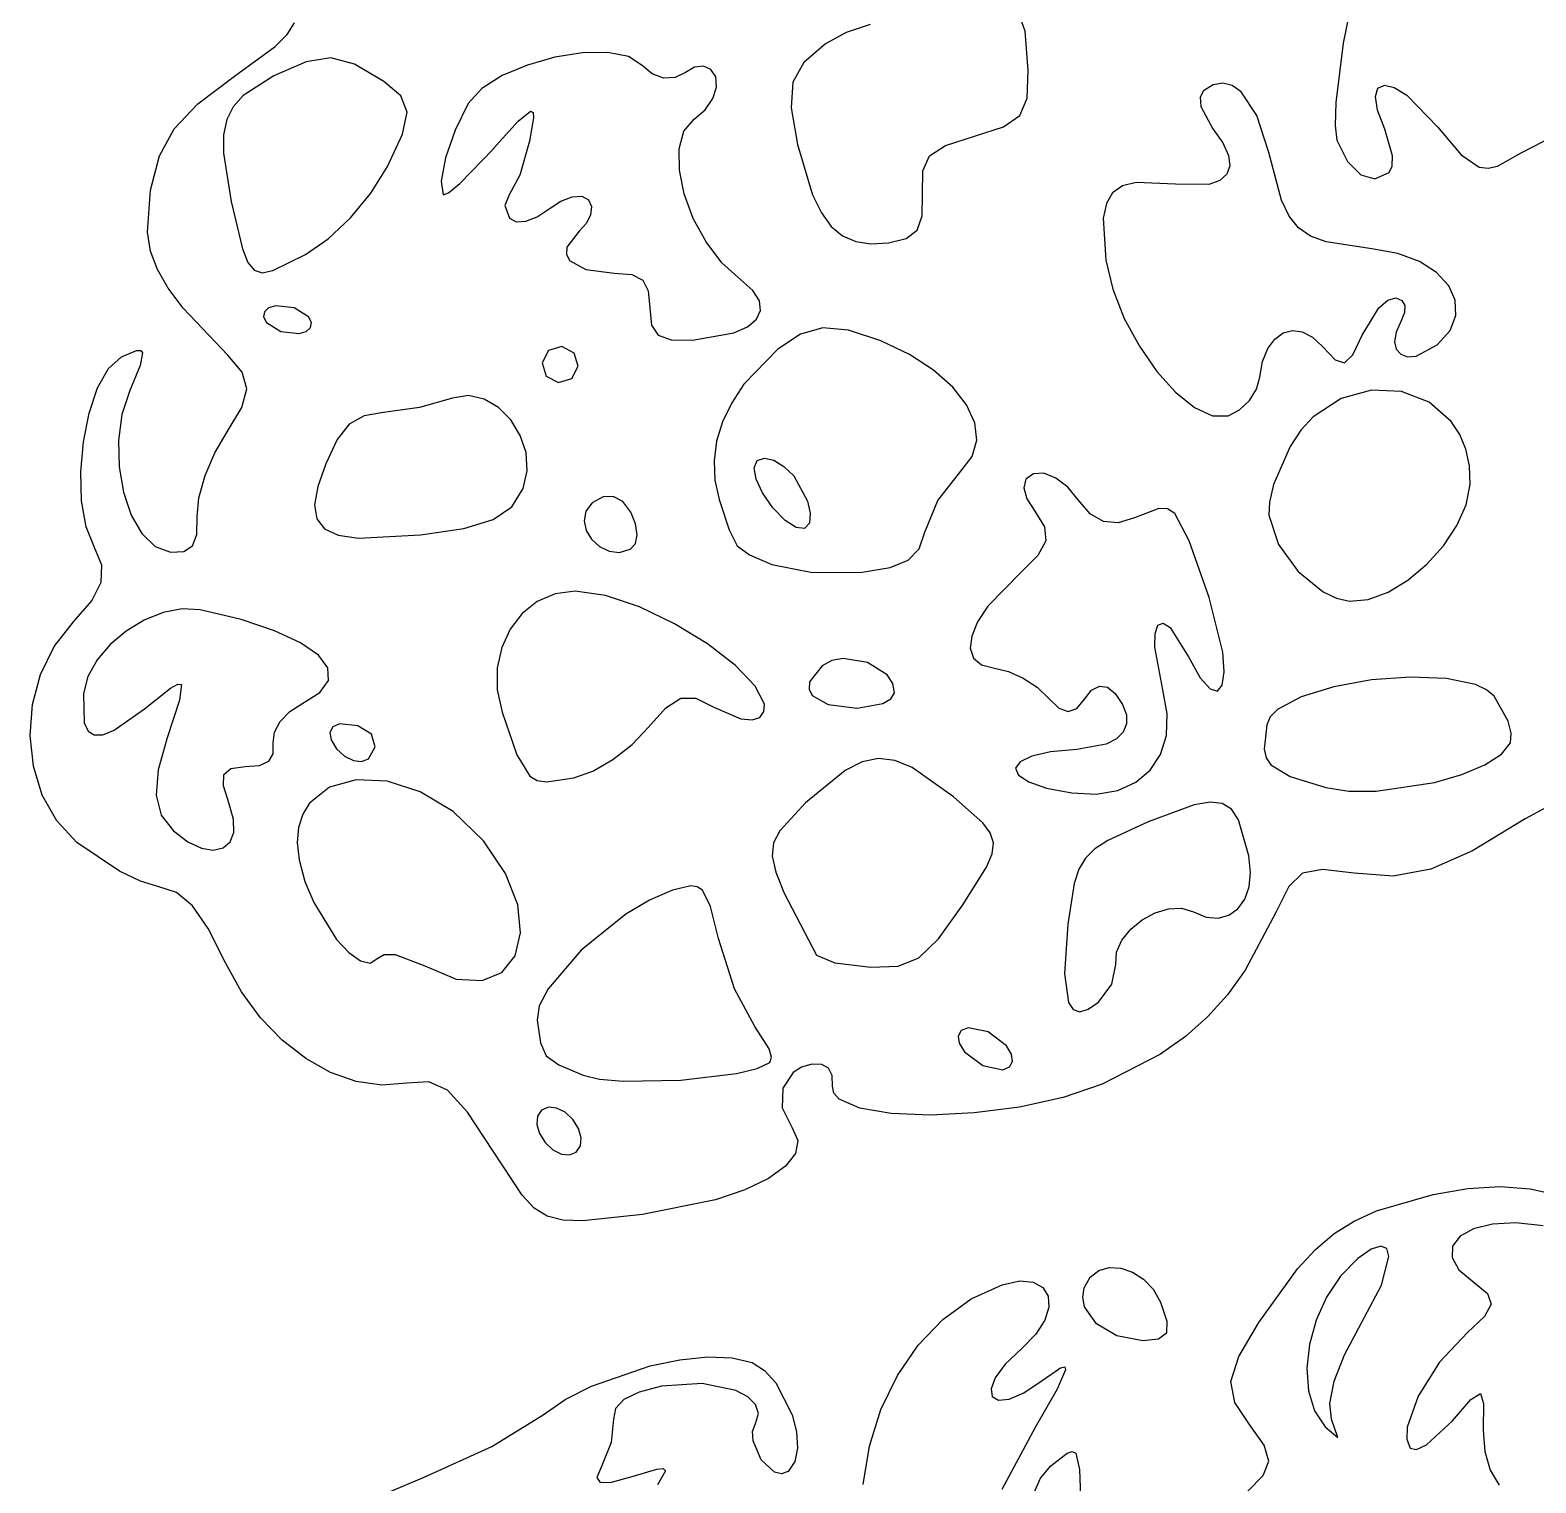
# Model space of a CAD drawing. Extents: x 9 to 1857, y 16 to 982.
# Drawn here: x 1273.8 to 1350.3, y 270.4 to 344.2 of the extents above; entities that cross this region are included whole.
import ezdxf

# ---------------------------------------------------------------- set-up
doc = ezdxf.new("R2010")
doc.units = 0

msp = doc.modelspace()

# ---------------------------------------------------------------- linework, layer by layer
at = {"layer": 'Layer 1'}
for p, q in [((1341.07907, 346.45394), (1340.486712, 343.552178)), ((1324.343834, 344.154474), (1323.932975, 345.294804)), ((1286.847652, 343.98411), (1287.221587, 344.579671)), ((1316.461538, 344.492834), (1315.243208, 344.088762)), ((1286.234017, 343.381607), (1286.847652, 343.98411)), ((1314.1909, 343.50956), (1313.087659, 342.565893)), ((1315.243208, 344.088762), (1314.1909, 343.50956)), ((1324.496, 342.1691), (1324.343834, 344.154474)), ((1340.486712, 343.552178), (1340.118998, 340.531297)), ((1284.1643, 341.8683), (1286.234017, 343.381607)), ((1289.061825, 342.808725), (1287.809319, 342.605308)), ((1290.263069, 342.481269), (1289.061825, 342.808725)), ((1300.44915, 342.832585), (1299.051159, 342.440045)), ((1301.848679, 343.052102), (1300.44915, 342.832585)), ((1303.132466, 343.072937), (1301.848679, 343.052102)), ((1304.183232, 342.869433), (1303.132466, 343.072937)), ((1304.8837, 342.41593), (1304.183232, 342.869433)), ((1287.809319, 342.605308), (1286.1688, 341.88804)), ((1291.7498, 341.60592), (1290.263069, 342.481269)), ((1299.051159, 342.440045), (1297.771984, 341.90014)), ((1305.386469, 341.989327), (1304.8837, 342.41593)), ((1305.966975, 341.779767), (1305.386469, 341.989327)), ((1307.0738, 342.05868), (1306.553369, 341.798977)), ((1307.543163, 342.329431), (1307.0738, 342.05868)), ((1307.990625, 342.378736), (1307.543163, 342.329431)), ((1308.365525, 342.213723), (1307.990625, 342.378736)), ((1308.6172, 341.84152), (1308.365525, 342.213723)), ((1313.087659, 342.565893), (1312.5292, 341.563912)), ((1324.429745, 340.752735), (1324.496, 342.1691)), ((1282.307741, 340.467176), (1284.1643, 341.8683)), ((1286.1688, 341.88804), (1284.60507, 340.888861)), ((1292.623644, 340.870432), (1291.7498, 341.60592)), ((1296.728905, 341.238529), (1296.0392, 340.48087)), ((1297.771984, 341.90014), (1296.728905, 341.238529)), ((1306.553369, 341.798977), (1305.966975, 341.779767)), ((1308.470725, 340.736269), (1308.661216, 341.316729)), ((1308.661216, 341.316729), (1308.6172, 341.84152)), ((1312.5292, 341.563912), (1312.447741, 340.259438)), ((1333.888694, 341.429853), (1333.3922, 341.12823)), ((1334.378831, 341.517081), (1333.888694, 341.429853)), ((1334.854109, 341.397963), (1334.378831, 341.517081)), ((1335.306025, 341.080544), (1334.854109, 341.397963)), ((1342.128203, 340.84098), (1342.257107, 341.26695)), ((1342.257107, 341.26695), (1342.586775, 341.42224)), ((1342.586775, 341.42224), (1343.085427, 341.305376)), ((1343.085427, 341.305376), (1343.721284, 340.914882)), ((1281.101, 339.200396), (1282.307741, 340.467176)), ((1284.60507, 340.888861), (1284.106589, 340.323075)), ((1292.940425, 340.051544), (1292.623644, 340.870432)), ((1296.0392, 340.48087), (1295.376313, 339.136146)), ((1308.081447, 340.170716), (1308.470725, 340.736269)), ((1324.071413, 339.870015), (1324.429745, 340.752735)), ((1333.3922, 341.12823), (1333.222923, 340.804817)), ((1333.222923, 340.804817), (1333.255688, 340.333057)), ((1336.105756, 339.882994), (1335.306025, 341.080544)), ((1340.118998, 340.531297), (1340.081718, 339.360791)), ((1342.231841, 340.145805), (1342.128203, 340.84098)), ((1343.721284, 340.914882), (1345.2775, 339.30711)), ((1283.782012, 339.669037), (1283.620078, 338.893656)), ((1284.106589, 340.323075), (1283.782012, 339.669037)), ((1292.709819, 338.931678), (1292.940425, 340.051544)), ((1298.581502, 339.589071), (1299.215288, 340.100895)), ((1299.36223, 339.752312), (1299.1639, 338.57292)), ((1299.215288, 340.100895), (1299.340766, 340.032304)), ((1299.340766, 340.032304), (1299.36223, 339.752312)), ((1307.002531, 339.075831), (1307.5291, 339.69065)), ((1307.5291, 339.69065), (1308.081447, 340.170716)), ((1312.447741, 340.259438), (1312.7755, 338.40829)), ((1323.239923, 339.299835), (1324.071413, 339.870015)), ((1333.255688, 340.333057), (1333.8652, 339.19785)), ((1336.71, 337.98881), (1336.105756, 339.882994)), ((1342.5998, 339.1829), (1342.231841, 340.145805)), ((1280.362559, 337.821066), (1281.101, 339.200396)), ((1283.620078, 338.893656), (1283.609523, 337.96384)), ((1291.9415, 337.29326), (1292.709819, 338.931678)), ((1295.376313, 339.136146), (1294.892675, 337.732322)), ((1297.3193, 338.18724), (1298.581502, 339.589071)), ((1306.757327, 338.183349), (1307.002531, 339.075831)), ((1321.7542, 338.82109), (1323.239923, 339.299835)), ((1333.8652, 339.19785), (1334.378342, 338.480352)), ((1340.081718, 339.360791), (1340.1754, 338.62203)), ((1342.995937, 337.821163), (1342.5998, 339.1829)), ((1345.2775, 339.30711), (1346.479728, 337.884242)), ((1349.5379, 337.9707), (1351.238544, 338.852035)), ((1295.619238, 336.414509), (1297.3196, 338.18725)), ((1297.3196, 338.18725), (1297.3193, 338.18724)), ((1299.1639, 338.57292), (1298.670825, 336.844739)), ((1306.770124, 337.09409), (1306.757327, 338.183349)), ((1312.7755, 338.40829), (1313.540236, 335.840217)), ((1319.469163, 337.827694), (1320.288183, 338.353931)), ((1320.288183, 338.353931), (1321.7542, 338.82109)), ((1334.378342, 338.480352), (1334.665647, 337.850307)), ((1340.1754, 338.62203), (1340.716614, 337.530862)), ((1279.9109, 336.08229), (1280.362559, 337.821066)), ((1283.609523, 337.96384), (1283.9975, 335.50854)), ((1294.892675, 337.732322), (1294.664225, 336.545665)), ((1319.133386, 337.058672), (1319.469163, 337.827694)), ((1334.665647, 337.850307), (1334.732972, 337.31641)), ((1337.359431, 335.569757), (1336.71, 337.98881)), ((1340.716614, 337.530862), (1341.380612, 336.865279)), ((1342.982708, 337.296163), (1342.995937, 337.821163)), ((1346.479728, 337.884242), (1347.4029, 337.246076)), ((1348.328472, 337.304325), (1349.5379, 337.9707)), ((1291.096358, 335.937492), (1291.9415, 337.29326)), ((1298.670825, 336.844739), (1298.1305, 335.84828)), ((1307.017563, 335.888944), (1306.770124, 337.09409)), ((1319.1171, 335.86316), (1319.133386, 337.058672)), ((1334.231112, 336.57185), (1333.673641, 336.378579)), ((1334.586175, 336.887359), (1334.231112, 336.57185)), ((1334.732972, 337.31641), (1334.586175, 336.887359)), ((1341.380612, 336.865279), (1342.102905, 336.665519)), ((1342.102905, 336.665519), (1342.819, 336.97182)), ((1342.819, 336.97181), (1342.982708, 337.296163)), ((1342.819, 336.97182), (1342.819, 336.97181)), ((1347.4029, 337.246076), (1347.847795, 337.193667)), ((1347.847795, 337.193667), (1348.328472, 337.304325)), ((1279.753377, 333.947529), (1279.9109, 336.08229)), ((1290.059413, 334.674561), (1291.096358, 335.937492)), ((1294.664225, 336.545665), (1294.7669, 335.85244)), ((1294.7669, 335.85244), (1295.045173, 335.943835)), ((1295.045173, 335.943835), (1295.619238, 336.414509)), ((1298.1305, 335.84828), (1297.8978, 335.304096)), ((1307.476281, 334.648796), (1307.017563, 335.888944)), ((1313.540236, 335.840217), (1313.982282, 334.926575)), ((1319.097581, 334.77331), (1319.1171, 335.86316)), ((1328.780162, 335.941671), (1328.460239, 335.403591)), ((1329.277897, 336.29478), (1328.780162, 335.941671)), ((1329.967136, 336.477843), (1329.277897, 336.29478)), ((1331.9749, 336.39354), (1329.967136, 336.477843)), ((1333.673641, 336.378579), (1331.9749, 336.39354)), ((1283.9975, 335.50854), (1284.576336, 333.100114)), ((1297.8978, 335.304096), (1298.1445, 334.66329)), ((1299.554055, 334.7287), (1300.1515, 335.12911)), ((1300.1515, 335.12911), (1300.748888, 335.52951)), ((1300.748888, 335.52951), (1301.3264, 335.7508)), ((1301.3264, 335.7508), (1301.818188, 335.777698)), ((1301.818188, 335.777698), (1302.1584, 335.59492)), ((1302.1584, 335.59492), (1302.302545, 335.249822)), ((1302.302545, 335.249822), (1302.260663, 334.834779)), ((1328.460239, 335.403591), (1328.304433, 334.665612)), ((1337.740746, 334.760943), (1337.359431, 335.569757)), ((1288.922886, 333.603453), (1290.059413, 334.674561)), ((1298.1445, 334.66329), (1298.484714, 334.480511)), ((1298.484714, 334.480511), (1298.976513, 334.507407)), ((1298.976513, 334.507407), (1299.554055, 334.7287)), ((1302.048473, 334.402011), (1301.6817, 334.00374)), ((1302.260663, 334.834779), (1302.048473, 334.402011)), ((1308.122917, 333.454535), (1307.476281, 334.648796)), ((1313.982282, 334.926575), (1314.484138, 334.238186)), ((1318.842375, 334.057031), (1319.097581, 334.77331)), ((1328.304433, 334.665612), (1328.4304, 332.53025)), ((1338.2177, 334.165301), (1337.740746, 334.760943)), ((1279.911798, 332.991692), (1279.753377, 333.947529)), ((1287.779, 332.82315), (1288.922886, 333.603453)), ((1301.6817, 334.00374), (1301.057442, 333.193857)), ((1314.484138, 334.238186), (1315.060819, 333.758793)), ((1315.060819, 333.758793), (1315.727345, 333.472137)), ((1317.39, 333.412), (1318.292756, 333.631026)), ((1318.292756, 333.631026), (1318.842375, 334.057031)), ((1338.833723, 333.742355), (1338.2177, 334.165301)), ((1339.632244, 333.451627), (1338.833723, 333.742355)), ((1280.253687, 332.056123), (1279.911798, 332.991692)), ((1284.576336, 333.100114), (1284.848325, 332.407623)), ((1286.118083, 332.005267), (1287.779, 332.82315)), ((1287.779, 332.82315), (1287.779, 332.82315)), ((1301.057442, 333.193857), (1301.033399, 332.833296)), ((1301.033399, 332.833296), (1301.190263, 332.515675)), ((1308.934111, 332.387047), (1308.122917, 333.454535)), ((1315.727345, 333.472137), (1316.498733, 333.361962)), ((1316.498733, 333.361962), (1317.39, 333.41201)), ((1317.39, 333.41201), (1317.39, 333.412)), ((1341.9505, 333.10492), (1339.632244, 333.451627)), ((1343.258415, 332.870611), (1341.9505, 333.10492)), ((1344.360769, 332.455693), (1343.258415, 332.870611)), ((1280.798053, 331.100247), (1280.253687, 332.056123)), ((1284.848325, 332.407623), (1285.166862, 332.014972)), ((1285.166862, 332.014972), (1285.575573, 331.891181)), ((1285.575573, 331.891181), (1286.118083, 332.005267)), ((1301.190263, 332.515675), (1302.013252, 332.049308)), ((1302.013252, 332.049308), (1303.4595, 331.87487)), ((1309.8865, 331.52722), (1308.934111, 332.387047)), ((1328.4304, 332.53025), (1328.784452, 331.050237)), ((1345.232638, 331.896861), (1344.360769, 332.455693)), ((1303.4595, 331.87487), (1304.353075, 331.796706)), ((1304.353075, 331.796706), (1304.907425, 331.519801)), ((1304.907425, 331.519801), (1305.190088, 330.978283)), ((1310.504851, 330.983974), (1309.8865, 331.52722)), ((1345.8491, 331.230812), (1345.232638, 331.896861)), ((1346.18523, 330.494244), (1345.8491, 331.230812)), ((1281.563905, 330.083495), (1280.798053, 331.100247)), ((1305.190088, 330.978283), (1305.2686, 330.10628)), ((1310.838133, 330.460754), (1310.504851, 330.983974)), ((1310.896776, 329.970568), (1310.838133, 330.460754)), ((1328.784452, 331.050237), (1329.372837, 329.56661)), ((1342.29685, 330.106754), (1342.757934, 330.502436)), ((1342.757934, 330.502436), (1343.1698, 330.61546)), ((1343.1698, 330.61546), (1343.467408, 330.486267)), ((1343.467408, 330.486267), (1343.617238, 330.222529)), ((1346.216106, 329.723853), (1346.18523, 330.494244)), ((1283.8361, 327.70507), (1281.563905, 330.083495)), ((1285.689525, 329.902455), (1285.645922, 329.644769)), ((1285.904391, 330.102338), (1285.689525, 329.902455)), ((1286.2746, 330.21623), (1285.904391, 330.102338)), ((1287.2049, 330.11312), (1286.2746, 330.21623)), ((1287.9351, 329.65577), (1287.2049, 330.11312)), ((1305.2686, 330.10628), (1305.360311, 329.232431)), ((1310.691213, 329.526429), (1310.896776, 329.970568)), ((1341.4524, 328.71661), (1342.29685, 330.106754)), ((1343.610448, 329.862631), (1343.4382, 329.44496)), ((1343.617238, 330.222529), (1343.610448, 329.862631)), ((1345.916804, 328.956336), (1346.216106, 329.723853)), ((1285.645922, 329.644769), (1285.7895, 329.35747)), ((1285.7895, 329.35747), (1286.519663, 328.900115)), ((1287.45, 328.797), (1287.820195, 328.910892)), ((1287.820195, 328.910892), (1288.035037, 329.110776)), ((1288.078636, 329.368465), (1287.9351, 329.65577)), ((1288.035037, 329.110776), (1288.078636, 329.368465)), ((1305.360311, 329.232431), (1305.693738, 328.712324)), ((1309.529186, 328.82833), (1310.231872, 329.141346)), ((1310.231872, 329.141346), (1310.691213, 329.526429)), ((1314.062763, 329.086191), (1312.916323, 328.76844)), ((1315.369645, 328.968307), (1314.062763, 329.086191)), ((1316.9984, 328.42794), (1315.369645, 328.968307)), ((1329.372837, 329.56661), (1330.13886, 328.151452)), ((1337.43445, 328.829591), (1337.909565, 328.957818)), ((1337.909565, 328.957818), (1338.414844, 328.892924)), ((1343.4382, 329.44496), (1343.174891, 328.871107)), ((1345.2624, 328.22839), (1345.916804, 328.956336)), ((1286.519663, 328.900115), (1287.45, 328.797)), ((1287.45, 328.797), (1287.45, 328.797)), ((1305.693738, 328.712324), (1306.35632, 328.48026)), ((1306.35632, 328.48026), (1307.4355, 328.47054)), ((1307.4355, 328.47054), (1309.529186, 328.82833)), ((1312.916323, 328.76844), (1311.7689, 328.0019)), ((1318.460322, 327.731223), (1316.9984, 328.42794)), ((1330.13886, 328.151452), (1331.025825, 326.876842)), ((1336.658206, 328.034583), (1337.010373, 328.518446)), ((1337.010373, 328.518446), (1337.43445, 328.829591)), ((1338.414844, 328.892924), (1338.929413, 328.624708)), ((1338.929413, 328.624708), (1339.4324, 328.14297)), ((1339.4324, 328.14297), (1340.082909, 327.463322)), ((1340.982228, 327.71872), (1341.4524, 328.71661)), ((1343.174891, 328.871107), (1343.098406, 328.386801)), ((1343.098406, 328.386801), (1343.185525, 328.007524)), ((1344.196281, 327.654669), (1345.2624, 328.22839)), ((1277.767735, 327.02848), (1278.4334, 327.62459)), ((1278.4334, 327.62459), (1279.196098, 327.93894)), ((1279.196098, 327.93894), (1279.406231, 327.938348)), ((1279.505862, 327.817743), (1279.384545, 327.171991)), ((1279.406231, 327.938348), (1279.505862, 327.817743)), ((1284.561814, 326.837958), (1283.8361, 327.70507)), ((1300.1294, 327.93287), (1299.800888, 327.309352)), ((1300.803175, 328.139495), (1300.1294, 327.93287)), ((1301.4267, 327.81098), (1300.803175, 328.139495)), ((1301.63335, 327.13717), (1301.4267, 327.81098)), ((1311.7689, 328.0019), (1310.051584, 326.230036)), ((1319.687436, 326.936549), (1318.460322, 327.731223)), ((1336.2531, 326.58951), (1336.398824, 327.388204)), ((1336.398824, 327.388204), (1336.658206, 328.034583)), ((1340.082909, 327.463322), (1340.562625, 327.311431)), ((1340.562625, 327.311431), (1340.982228, 327.71872)), ((1343.185525, 328.007524), (1343.413025, 327.748755)), ((1343.413025, 327.748755), (1343.757684, 327.625976)), ((1343.757684, 327.625976), (1344.196281, 327.654669)), ((1277.212155, 326.035495), (1277.767735, 327.02848)), ((1279.384545, 327.171991), (1278.854, 325.91268)), ((1284.799062, 325.998483), (1284.561814, 326.837958)), ((1299.800888, 327.309352), (1300.0075, 326.63554)), ((1300.0075, 326.63554), (1300.631025, 326.30702)), ((1301.3048, 326.51364), (1301.63335, 327.13717)), ((1320.661029, 326.07431), (1319.687436, 326.936549)), ((1331.025825, 326.876842), (1331.977037, 325.814865)), ((1276.782281, 324.756249), (1277.212155, 326.035495)), ((1278.854, 325.91268), (1278.452431, 324.692367)), ((1284.54658, 325.039394), (1284.799062, 325.998483)), ((1300.631025, 326.30702), (1301.3048, 326.51364)), ((1301.3048, 326.51364), (1301.3048, 326.51364)), ((1310.051584, 326.230036), (1309.426471, 325.285427)), ((1321.362388, 325.174896), (1320.661029, 326.07431)), ((1335.725162, 325.40642), (1336.083917, 325.979909)), ((1336.083917, 325.979909), (1336.2531, 326.58951)), ((1341.930308, 325.928177), (1340.390814, 325.506277)), ((1343.460838, 325.854408), (1341.930308, 325.928177)), ((1344.854563, 325.311909), (1343.460838, 325.854408)), ((1295.2488, 325.51403), (1293.56385, 325.048244)), ((1296.056306, 325.649715), (1295.2488, 325.51403)), ((1296.846133, 325.474739), (1296.056306, 325.649715)), ((1297.57584, 325.04327), (1296.846133, 325.474739)), ((1309.426471, 325.285427), (1308.962225, 324.314954)), ((1321.772797, 324.268699), (1321.362388, 325.174896)), ((1331.977037, 325.814865), (1332.9358, 325.037601)), ((1335.229477, 324.933499), (1335.725162, 325.40642)), ((1340.390814, 325.506277), (1338.970198, 324.561765)), ((1345.983642, 324.327624), (1344.854563, 325.311909)), ((1276.493737, 323.301354), (1276.782281, 324.756249)), ((1278.452431, 324.692367), (1278.278239, 323.371339)), ((1283.8031, 323.81344), (1284.54658, 325.039394)), ((1290.749861, 324.6212), (1290.003087, 324.197409)), ((1291.7415, 324.78711), (1290.749861, 324.6212)), ((1293.56385, 325.048244), (1291.7415, 324.78711)), ((1298.202987, 324.409474), (1297.57584, 325.04327)), ((1298.685137, 323.627519), (1298.202987, 324.409474)), ((1332.9358, 325.037601), (1333.84542, 324.617132)), ((1333.84542, 324.617132), (1334.6492, 324.62554)), ((1334.6492, 324.62554), (1334.6495, 324.6256)), ((1334.6495, 324.6256), (1335.229477, 324.933499)), ((1338.970198, 324.561765), (1338.344419, 323.885111)), ((1346.408989, 323.678231), (1345.983642, 324.327624)), ((1283.17317, 322.749057), (1283.8031, 323.81344)), ((1290.003087, 324.197409), (1289.39212, 323.419196)), ((1298.979848, 322.751571), (1298.685137, 323.627519)), ((1308.962225, 324.314954), (1308.662726, 323.328558)), ((1321.873545, 323.38611), (1321.772797, 324.268699)), ((1338.344419, 323.885111), (1337.7963, 323.0677)), ((1346.720235, 322.928494), (1346.408989, 323.678231)), ((1276.362145, 321.781422), (1276.493737, 323.301354)), ((1278.278239, 323.371339), (1278.311875, 322.02759)), ((1289.39212, 323.419196), (1288.8079, 322.19002)), ((1308.662726, 323.328558), (1308.531853, 322.336179)), ((1321.645917, 322.55752), (1321.873545, 323.38611)), ((1337.7963, 323.0677), (1336.958663, 321.128391)), ((1346.901399, 322.081781), (1346.720235, 322.928494)), ((1278.311875, 322.02759), (1278.533787, 320.739116)), ((1282.675062, 321.583669), (1283.17317, 322.749057)), ((1288.8079, 322.19002), (1288.399375, 321.025488)), ((1299.044683, 321.835799), (1298.979848, 322.751571)), ((1308.531853, 322.336179), (1308.573485, 321.34776)), ((1310.572884, 321.984545), (1310.7297, 322.35603)), ((1310.7297, 322.35603), (1311.095241, 322.475545)), ((1310.7297, 322.35603), (1310.7297, 322.35603)), ((1311.095241, 322.475545), (1311.56595, 322.366504)), ((1311.56595, 322.366504), (1312.081134, 322.054818)), ((1312.081134, 322.054818), (1312.5801, 321.5664)), ((1321.0712, 321.81332), (1321.645917, 322.55752)), ((1346.9365, 321.14146), (1346.901399, 322.081781)), ((1276.403127, 320.307065), (1276.362145, 321.781422)), ((1282.358923, 320.458351), (1282.675062, 321.583669)), ((1298.8372, 320.93437), (1299.044683, 321.835799)), ((1308.573485, 321.34776), (1308.7915, 320.37324)), ((1310.670375, 321.40753), (1310.572884, 321.984545)), ((1310.996128, 320.703855), (1310.670375, 321.40753)), ((1312.5801, 321.5664), (1313.283963, 320.292176)), ((1319.904713, 320.328889), (1321.0712, 321.81332)), ((1324.375116, 321.396822), (1324.263125, 320.961646)), ((1324.7527, 321.67516), (1324.375116, 321.396822)), ((1325.287625, 321.701408), (1324.7527, 321.67516)), ((1325.8956, 321.462464), (1325.287625, 321.701408)), ((1326.50185, 321.001435), (1325.8956, 321.462464)), ((1278.533787, 320.739116), (1278.924427, 319.583912)), ((1288.399375, 321.025488), (1288.238387, 320.095252)), ((1298.263136, 320.004067), (1298.8372, 320.93437)), ((1302.891872, 320.507173), (1302.3471, 320.19893)), ((1303.414875, 320.527584), (1302.891872, 320.507173)), ((1303.893441, 320.265633), (1303.414875, 320.527584)), ((1311.5241, 319.95239), (1310.996128, 320.703855)), ((1324.263125, 320.961646), (1324.415172, 320.40867)), ((1327.0316, 320.36143), (1326.50185, 321.001435)), ((1336.958663, 321.128391), (1336.740895, 320.244373)), ((1346.7387, 320.107133), (1346.9365, 321.14146)), ((1276.632304, 318.988897), (1276.403127, 320.307065)), ((1282.2749, 319.51418), (1282.358923, 320.458351)), ((1288.238387, 320.095252), (1288.345356, 319.383946)), ((1297.319012, 319.353719), (1298.263136, 320.004067)), ((1302.016603, 319.772509), (1301.925675, 319.291078)), ((1302.3471, 320.19893), (1302.016603, 319.772509)), ((1304.3049, 319.72679), (1303.893441, 320.265633)), ((1308.7915, 320.37324), (1309.293334, 318.832665)), ((1312.14545, 319.312666), (1311.5241, 319.95239)), ((1313.283963, 320.292176), (1313.418886, 319.669935)), ((1319.2315, 318.71422), (1319.904713, 320.328889)), ((1324.415172, 320.40867), (1324.8297, 319.77693)), ((1324.8297, 319.77693), (1325.32487, 318.988)), ((1327.638184, 319.640932), (1327.0316, 320.36143)), ((1331.127789, 319.917204), (1329.8935, 319.43396)), ((1331.562647, 319.903274), (1331.127789, 319.917204)), ((1331.935038, 319.655962), (1331.562647, 319.903274)), ((1336.740895, 320.244373), (1336.7049, 319.57045)), ((1346.269848, 319.051123), (1346.7387, 320.107133)), ((1277.0653, 317.93753), (1276.632304, 318.988897)), ((1278.924427, 319.583912), (1279.464242, 318.639973)), ((1282.255255, 318.597999), (1282.2749, 319.51418)), ((1288.345356, 319.383946), (1288.7407, 318.876205)), ((1295.828233, 318.903499), (1297.319012, 319.353719)), ((1301.925675, 319.291078), (1302.036234, 318.801063)), ((1304.547269, 319.133007), (1304.3049, 319.72679)), ((1304.6231, 318.580686), (1304.547269, 319.133007)), ((1312.695475, 318.953091), (1312.14545, 319.312666)), ((1313.3744, 319.16277), (1313.122388, 318.89576)), ((1313.418886, 319.669935), (1313.3744, 319.16277)), ((1325.32487, 318.988), (1325.384038, 318.26711)), ((1328.309475, 319.24875), (1327.638184, 319.640932)), ((1329.057303, 319.181041), (1328.309475, 319.24875)), ((1329.8935, 319.43396), (1329.057303, 319.181041)), ((1332.669592, 318.272147), (1331.935038, 319.655962)), ((1336.7049, 319.57045), (1337.20457, 318.089167)), ((1345.584357, 318.026122), (1346.269848, 319.051123)), ((1279.464242, 318.639973), (1280.133683, 317.985294)), ((1282.042737, 318.017875), (1282.255255, 318.597999)), ((1288.7407, 318.876205), (1289.444837, 318.556663)), ((1289.444837, 318.556663), (1290.478187, 318.409955)), ((1290.478187, 318.409955), (1293.6142, 318.57358)), ((1293.6142, 318.57358), (1295.828233, 318.903499)), ((1293.6142, 318.57358), (1293.6142, 318.57358)), ((1302.036234, 318.801063), (1302.3102, 318.348891)), ((1302.3102, 318.348891), (1302.709491, 317.980988)), ((1304.533331, 318.131508), (1304.6231, 318.580686)), ((1309.293334, 318.832665), (1309.7068, 318.015579)), ((1313.122388, 318.89576), (1312.695475, 318.953091)), ((1318.945592, 317.862573), (1319.2315, 318.71422)), ((1325.384038, 318.26711), (1324.986511, 317.52477)), ((1333.6858, 315.38767), (1332.669592, 318.272147)), ((1277.438517, 317.04161), (1277.0653, 317.93753)), ((1280.133683, 317.985294), (1280.9132, 317.69787)), ((1280.9132, 317.69787), (1281.605877, 317.731826)), ((1281.605877, 317.731826), (1282.042737, 318.017875)), ((1302.709491, 317.980988), (1303.196025, 317.743779)), ((1303.196025, 317.743779), (1303.731722, 317.683691)), ((1303.731722, 317.683691), (1304.2785, 317.84715)), ((1304.2785, 317.84715), (1304.2789, 317.84715)), ((1304.2789, 317.84715), (1304.533331, 318.131508)), ((1309.7068, 318.015579), (1310.331316, 317.552723)), ((1310.331316, 317.552723), (1311.4663, 317.07484)), ((1318.395563, 317.288426), (1318.945592, 317.862573)), ((1324.986511, 317.52477), (1324.1116, 316.67149)), ((1337.20457, 318.089167), (1338.195463, 316.720311)), ((1344.736637, 317.084819), (1345.584357, 318.026122)), ((1277.399787, 316.165626), (1277.438517, 317.04161)), ((1311.4663, 317.07484), (1313.52975, 316.668686)), ((1311.4663, 317.07484), (1311.4663, 317.07484)), ((1313.52975, 316.668686), (1316.0552, 316.68671)), ((1316.0552, 316.68671), (1317.469427, 316.920299)), ((1317.469427, 316.920299), (1318.395563, 317.288426)), ((1324.1116, 316.67149), (1322.438036, 314.956872)), ((1338.195463, 316.720311), (1339.467773, 315.686513)), ((1343.781101, 316.279905), (1344.736637, 317.084819)), ((1276.926489, 315.229547), (1277.399787, 316.165626)), ((1342.772158, 315.66407), (1343.781101, 316.279905)), ((1275.996, 314.15334), (1276.926489, 315.229547)), ((1299.551591, 315.188392), (1298.785446, 314.578956)), ((1300.453265, 315.580764), (1299.551591, 315.188392)), ((1301.4683, 315.71924), (1300.453265, 315.580764)), ((1303.016141, 315.500205), (1301.4683, 315.71924)), ((1304.752403, 314.91232), (1303.016141, 315.500205)), ((1334.374791, 312.609234), (1333.6858, 315.38767)), ((1339.467773, 315.686513), (1340.143897, 315.364831)), ((1340.143897, 315.364831), (1340.8117, 315.2104)), ((1340.8117, 315.2104), (1341.764221, 315.290005)), ((1340.8117, 315.2104), (1340.8117, 315.2104)), ((1341.764221, 315.290005), (1342.772158, 315.66407)), ((1280.551428, 314.630646), (1279.588117, 314.241227)), ((1281.514294, 314.818797), (1280.551428, 314.630646)), ((1282.4271, 314.7701), (1281.514294, 314.818797)), ((1284.504139, 314.269546), (1282.4271, 314.7701)), ((1298.785446, 314.578956), (1298.177, 313.789289)), ((1306.52932, 314.056671), (1304.752403, 314.91232)), ((1322.438036, 314.956872), (1321.918337, 314.160084)), ((1275.01174, 312.908201), (1275.996, 314.15334)), ((1278.673975, 313.686119), (1277.858618, 313.0009)), ((1279.588117, 314.241227), (1278.673975, 313.686119)), ((1286.210312, 313.706512), (1284.504139, 314.269546)), ((1287.526655, 313.098506), (1286.210312, 313.706512)), ((1298.177, 313.789289), (1297.748423, 312.856223)), ((1308.199125, 313.034345), (1306.52932, 314.056671)), ((1321.918337, 314.160084), (1321.619388, 313.437642)), ((1330.935338, 313.573448), (1331.080375, 313.985425)), ((1331.080375, 313.985425), (1331.33869, 314.092677)), ((1331.33869, 314.092677), (1331.694763, 313.875227)), ((1331.694763, 313.875227), (1332.6381, 312.38631)), ((1274.316492, 311.487036), (1275.01174, 312.908201)), ((1277.858618, 313.0009), (1277.191659, 312.22115)), ((1288.4342, 312.463035), (1287.526655, 313.098506)), ((1297.748423, 312.856223), (1297.521884, 311.816591)), ((1309.614052, 311.946428), (1308.199125, 313.034345)), ((1321.619388, 313.437642), (1321.548208, 312.815048)), ((1330.9191, 312.876723), (1330.935338, 313.573448)), ((1331.3351, 310.70894), (1330.9191, 312.876723)), ((1277.191659, 312.22115), (1276.722715, 311.382447)), ((1288.913983, 311.817608), (1288.4342, 312.463035)), ((1314.515048, 312.191625), (1314.0239, 311.92405)), ((1315.097141, 312.296268), (1314.515048, 312.191625)), ((1316.3336, 312.091754), (1315.097141, 312.296268)), ((1317.332159, 311.460495), (1316.3336, 312.091754)), ((1321.548208, 312.815048), (1321.71182, 312.317799)), ((1321.71182, 312.317799), (1322.117244, 311.971397)), ((1332.6381, 312.38631), (1333.232039, 311.315623)), ((1334.442246, 311.614412), (1334.374791, 312.609234)), ((1273.909288, 309.955688), (1274.316492, 311.487036)), ((1276.722715, 311.382447), (1276.5014, 310.52037)), ((1288.947038, 311.179733), (1288.913983, 311.817608)), ((1297.521884, 311.816591), (1297.519554, 310.707226)), ((1310.626334, 310.894005), (1309.614052, 311.946428)), ((1314.0239, 311.92405), (1313.384923, 311.103248)), ((1317.616877, 311.031708), (1317.332159, 311.460495)), ((1322.117244, 311.971397), (1322.7715, 311.80134)), ((1322.7715, 311.80134), (1323.48537, 311.635815)), ((1323.48537, 311.635815), (1324.238363, 311.29696)), ((1333.232039, 311.315623), (1333.725147, 310.748142)), ((1334.345975, 310.942587), (1334.442246, 311.614412)), ((1343.905685, 311.354031), (1341.93395, 311.205434)), ((1345.733556, 311.28357), (1343.905685, 311.354031)), ((1279.604, 309.7356), (1280.920397, 310.78535)), ((1280.920397, 310.78535), (1281.287461, 310.998771)), ((1281.287461, 310.998771), (1281.4783, 310.981489)), ((1281.4783, 310.981489), (1281.384903, 310.185615)), ((1287.5971, 309.99667), (1288.514398, 310.566917)), ((1288.514398, 310.566917), (1288.947038, 311.179733)), ((1297.519554, 310.707226), (1297.7636, 309.56496)), ((1311.088206, 309.978164), (1310.626334, 310.894005)), ((1313.384923, 311.103248), (1313.35594, 310.739405)), ((1313.35594, 310.739405), (1313.509888, 310.419637)), ((1317.51938, 310.250707), (1317.6917, 310.55248)), ((1317.6917, 310.55248), (1317.616877, 311.031708)), ((1324.238363, 311.29696), (1324.940823, 310.834152)), ((1324.940823, 310.834152), (1325.5031, 310.29677)), ((1327.35, 310.23357), (1327.70632, 310.688001)), ((1327.70632, 310.688001), (1328.104388, 310.891516)), ((1328.104388, 310.891516), (1328.513911, 310.838504)), ((1328.513911, 310.838504), (1328.9046, 310.52335)), ((1331.554557, 309.489018), (1331.3351, 310.70894)), ((1333.725147, 310.748142), (1334.1017, 310.638814)), ((1334.1017, 310.638814), (1334.345975, 310.942587)), ((1340.018127, 310.863012), (1338.357994, 310.351998)), ((1341.93395, 311.205434), (1340.018127, 310.863012)), ((1347.217787, 310.968818), (1345.733556, 311.28357)), ((1347.768607, 310.711947), (1347.217787, 310.968818)), ((1348.1586, 310.38454), (1347.768607, 310.711947)), ((1273.789162, 308.380001), (1273.909288, 309.955688)), ((1276.5014, 310.52037), (1276.541777, 309.031193)), ((1281.384903, 310.185615), (1280.7474, 308.25933)), ((1286.978222, 309.606006), (1287.5971, 309.99667)), ((1305.1828, 308.7847), (1306.078898, 309.795803)), ((1306.078898, 309.795803), (1306.843587, 310.27897)), ((1306.843587, 310.27897), (1307.610958, 310.276242)), ((1307.610958, 310.276242), (1308.5151, 309.82966)), ((1308.5151, 309.82966), (1309.892487, 309.229489)), ((1311.06656, 309.603051), (1311.088206, 309.978164)), ((1313.509888, 310.419637), (1314.334358, 309.951438)), ((1314.334358, 309.951438), (1315.7939, 309.77687)), ((1315.7937, 309.77674), (1317.104088, 310.003859)), ((1317.104088, 310.003859), (1317.51938, 310.250707)), ((1325.5031, 310.29677), (1326.04133, 309.780262)), ((1326.961227, 309.748782), (1327.35, 310.23357)), ((1328.9046, 310.52335), (1329.287182, 309.961574)), ((1329.287182, 309.961574), (1329.478817, 309.441338)), ((1338.357994, 310.351998), (1337.153326, 309.697626)), ((1348.875963, 309.112532), (1348.1586, 310.38454)), ((1276.541777, 309.031193), (1276.734653, 308.612668)), ((1278.05743, 308.647831), (1279.6039, 309.73563)), ((1279.6039, 309.73563), (1279.604, 309.7356)), ((1286.200891, 308.552675), (1286.496875, 309.103049)), ((1286.496875, 309.103049), (1286.978222, 309.606006)), ((1297.7636, 309.56496), (1298.517653, 307.409639)), ((1309.892487, 309.229489), (1310.46277, 309.172217)), ((1310.46277, 309.172217), (1310.8519, 309.29999)), ((1310.8519, 309.29999), (1311.06656, 309.603051)), ((1315.7939, 309.77687), (1315.7937, 309.77674)), ((1326.04133, 309.780262), (1326.526188, 309.59764)), ((1326.526188, 309.59764), (1326.961227, 309.748782)), ((1329.478817, 309.441338), (1329.485453, 308.971295)), ((1331.50775, 308.387547), (1331.554557, 309.489018)), ((1336.784222, 309.324567), (1336.6039, 308.92513)), ((1337.153326, 309.697626), (1336.784222, 309.324567)), ((1349.01862, 308.501315), (1348.875963, 309.112532)), ((1273.955147, 306.825819), (1273.789162, 308.380001)), ((1276.734653, 308.612668), (1277.048587, 308.410016)), ((1277.048587, 308.410016), (1277.48803, 308.422113)), ((1277.48803, 308.422113), (1278.05743, 308.647831)), ((1280.7474, 308.25933), (1280.295156, 306.632722)), ((1286.1381, 308.01976), (1286.200891, 308.552675)), ((1289.16495, 308.825718), (1289.02065, 308.540611)), ((1289.02065, 308.540611), (1289.081475, 308.156791)), ((1289.5092, 308.97091), (1289.16495, 308.825718)), ((1290.429325, 308.8801), (1289.5092, 308.97091)), ((1291.1351, 308.45233), (1290.429325, 308.8801)), ((1291.3172, 307.808097), (1291.1351, 308.45233)), ((1304.372955, 307.926704), (1305.1828, 308.7847)), ((1329.313038, 308.560102), (1328.967517, 308.216414)), ((1329.485453, 308.971295), (1329.313038, 308.560102)), ((1331.213649, 307.425965), (1331.50775, 308.387547)), ((1336.6039, 308.92513), (1336.482448, 307.696821)), ((1348.9811, 308.01046), (1349.01862, 308.501315)), ((1286.131617, 307.454248), (1286.1381, 308.01976)), ((1289.081475, 308.156791), (1289.3526, 307.71546)), ((1289.3526, 307.71546), (1289.764344, 307.332278)), ((1290.9785, 307.19688), (1291.3172, 307.808097)), ((1303.393037, 307.159775), (1304.372955, 307.926704)), ((1325.629001, 307.554801), (1324.669173, 307.337251)), ((1326.9518, 307.67693), (1325.629001, 307.554801)), ((1328.454839, 307.948886), (1326.9518, 307.67693)), ((1328.967517, 308.216414), (1328.454839, 307.948886)), ((1336.482448, 307.696821), (1336.579735, 307.253983)), ((1348.540575, 307.433671), (1348.9811, 308.01046)), ((1274.406277, 305.358986), (1273.955147, 306.825819)), ((1283.993534, 306.712281), (1284.7188, 306.80295)), ((1284.7188, 306.80295), (1285.447252, 306.867573)), ((1285.447252, 306.867573), (1285.909762, 307.077429)), ((1285.909762, 307.077429), (1286.131617, 307.454248)), ((1289.764344, 307.332278), (1290.20815, 307.106779)), ((1290.20815, 307.106779), (1290.630656, 307.055975)), ((1290.630656, 307.055975), (1290.9785, 307.19688)), ((1290.9785, 307.19688), (1290.9785, 307.19688)), ((1298.517653, 307.409639), (1299.168, 306.327409)), ((1302.366602, 306.567603), (1303.393037, 307.159775)), ((1316.050369, 307.044042), (1315.186831, 306.614807)), ((1316.878525, 307.209625), (1316.050369, 307.044042)), ((1317.714453, 307.113353), (1316.878525, 307.209625)), ((1318.601306, 306.757023), (1317.714453, 307.113353)), ((1320.7004, 305.27138), (1318.601306, 306.757023)), ((1324.075268, 307.049971), (1323.850238, 306.718652)), ((1324.669173, 307.337251), (1324.075268, 307.049971)), ((1330.691225, 306.625715), (1331.213649, 307.425965)), ((1336.579735, 307.253983), (1336.814288, 306.891424)), ((1336.814288, 306.891424), (1337.790958, 306.305347)), ((1346.512643, 306.404558), (1347.683103, 306.889962)), ((1347.683103, 306.889962), (1348.540575, 307.433671)), ((1280.295156, 306.632722), (1280.19485, 305.348489)), ((1283.604403, 305.821859), (1283.629825, 306.402976)), ((1283.629825, 306.402976), (1283.993534, 306.712281)), ((1290.345962, 306.137215), (1288.991753, 305.763564)), ((1291.92394, 306.062472), (1290.345962, 306.137215)), ((1293.608027, 305.527342), (1291.92394, 306.062472)), ((1299.168, 306.327409), (1299.552692, 306.098989)), ((1299.552692, 306.098989), (1300.029547, 306.031185)), ((1300.029547, 306.031185), (1301.4172, 306.23388)), ((1301.4172, 306.23388), (1302.366602, 306.567603)), ((1301.4172, 306.23388), (1301.4172, 306.23388)), ((1315.186831, 306.614807), (1313.181, 304.95819)), ((1323.850238, 306.718652), (1323.997033, 306.368988)), ((1323.997033, 306.368988), (1324.518608, 306.02667)), ((1324.518608, 306.02667), (1325.417913, 305.71739)), ((1329.037288, 305.594968), (1329.959448, 306.008236)), ((1329.959448, 306.008236), (1330.691225, 306.625715)), ((1337.790958, 306.305347), (1339.604, 305.735)), ((1342.162897, 305.550431), (1345.13315, 306.002685)), ((1345.13315, 306.002685), (1346.512643, 306.404558)), ((1275.141583, 304.045345), (1274.406277, 305.358986)), ((1280.19485, 305.348489), (1280.451019, 304.339488)), ((1283.894, 304.91575), (1283.604403, 305.821859)), ((1288.991753, 305.763564), (1287.978967, 304.953515)), ((1295.280566, 304.51983), (1293.608027, 305.527342)), ((1322.177806, 303.952665), (1320.7004, 305.27138)), ((1325.417913, 305.71739), (1326.6979, 305.46684)), ((1326.6979, 305.46684), (1326.6977, 305.46683)), ((1326.6977, 305.46683), (1327.943715, 305.407353)), ((1327.943715, 305.407353), (1329.037288, 305.594968)), ((1339.604, 305.735), (1340.78005, 305.5505)), ((1339.604, 305.735), (1339.604, 305.735)), ((1340.78005, 305.5505), (1342.162897, 305.550431)), ((1284.12576, 304.113132), (1283.894, 304.91575)), ((1287.978967, 304.953515), (1287.637377, 304.38859)), ((1296.8239, 303.02794), (1295.280566, 304.51983)), ((1313.181, 304.95819), (1311.866248, 303.550749)), ((1332.917911, 304.865501), (1330.5781, 304.0005)), ((1333.726238, 305.006443), (1332.917911, 304.865501)), ((1334.344888, 304.935691), (1333.726238, 305.006443)), ((1334.812388, 304.640255), (1334.344888, 304.935691)), ((1335.16727, 304.107143), (1334.812388, 304.640255)), ((1350.800969, 304.726467), (1349.7362, 304.15074)), ((1276.1601, 302.95074), (1275.141583, 304.045345)), ((1280.451019, 304.339488), (1281.0682, 303.53858)), ((1284.133052, 303.462706), (1284.12576, 304.113132)), ((1287.425264, 303.719062), (1287.357336, 302.946433)), ((1287.637377, 304.38859), (1287.425264, 303.719062)), ((1322.563252, 303.433785), (1322.177806, 303.952665)), ((1330.5781, 304.0005), (1328.533866, 303.057164)), ((1335.6933, 302.27593), (1335.16727, 304.107143)), ((1349.7362, 304.15074), (1347.065367, 302.530717)), ((1278.32445, 301.502174), (1276.1601, 302.95074)), ((1281.0682, 303.53858), (1281.805754, 302.982456)), ((1281.805754, 302.982456), (1282.49083, 302.662351)), ((1283.588887, 302.674316), (1283.944539, 302.978444)), ((1283.944539, 302.978444), (1284.133052, 303.462706)), ((1287.357336, 302.946433), (1287.4483, 302.0722)), ((1297.942705, 301.366843), (1296.8239, 303.02794)), ((1311.556769, 302.934544), (1311.487713, 302.259774)), ((1311.866248, 303.550749), (1311.556769, 302.934544)), ((1322.72015, 302.926724), (1322.563252, 303.433785)), ((1322.653716, 302.370105), (1322.72015, 302.926724)), ((1328.533866, 303.057164), (1327.870707, 302.626981)), ((1282.49083, 302.662351), (1283.094763, 302.564295)), ((1283.094763, 302.564295), (1283.588887, 302.674316)), ((1311.487713, 302.259774), (1311.665448, 301.438757)), ((1322.369169, 301.702555), (1322.653716, 302.370105)), ((1327.39235, 302.154814), (1327.057918, 301.588429)), ((1327.870707, 302.626981), (1327.39235, 302.154814)), ((1335.78391, 301.434424), (1335.6933, 302.27593)), ((1347.065367, 302.530717), (1344.935312, 301.596053)), ((1279.3938, 300.991619), (1278.32445, 301.502174)), ((1287.4483, 302.0722), (1287.745447, 300.975577)), ((1311.665448, 301.438757), (1312.096345, 300.383812)), ((1321.1666, 299.78916), (1322.369169, 301.702555)), ((1327.057918, 301.588429), (1326.826534, 300.875595)), ((1335.709392, 300.692334), (1335.78391, 301.434424)), ((1338.4259, 301.398539), (1337.722312, 300.714732)), ((1339.445837, 301.577204), (1338.4259, 301.398539)), ((1341.0549, 301.38723), (1339.445837, 301.577204)), ((1343.035377, 301.247855), (1341.0549, 301.38723)), ((1344.935312, 301.596053), (1343.035377, 301.247855)), ((1280.2746, 300.7211), (1279.3938, 300.991619)), ((1281.222264, 300.40544), (1280.2746, 300.7211)), ((1287.745447, 300.975577), (1288.193742, 299.897351)), ((1298.555737, 299.784347), (1297.942705, 301.366843)), ((1307.35003, 300.746356), (1306.4175, 300.52349)), ((1307.676292, 300.704053), (1307.35003, 300.746356)), ((1307.937287, 300.529712), (1307.676292, 300.704053)), ((1326.826534, 300.875595), (1326.5094, 298.80165)), ((1335.4891, 300.069259), (1335.709392, 300.692334)), ((1337.722312, 300.714732), (1337.0623, 299.38928)), ((1282.039887, 299.734344), (1281.222264, 300.40544)), ((1288.193742, 299.897351), (1289.357187, 298.029225)), ((1305.253273, 300.024695), (1304.048967, 299.310682)), ((1306.4175, 300.52349), (1305.253273, 300.024695)), ((1308.347677, 299.69628), (1307.937287, 300.529712)), ((1312.096345, 300.383812), (1313.7431, 297.22141)), ((1335.142388, 299.584797), (1335.4891, 300.069259)), ((1282.834917, 298.586614), (1282.039887, 299.734344)), ((1298.702777, 298.365091), (1298.555737, 299.784347)), ((1304.048967, 299.310682), (1301.774212, 297.480875)), ((1308.7496, 298.06878), (1308.347677, 299.69628)), ((1319.931836, 298.060401), (1321.1666, 299.78916)), ((1330.27835, 299.015437), (1330.93363, 299.374349)), ((1330.93363, 299.374349), (1331.618303, 299.58451)), ((1331.618303, 299.58451), (1332.283012, 299.612539)), ((1332.283012, 299.612539), (1332.8784, 299.42505)), ((1332.8784, 299.42505), (1333.53726, 299.159075)), ((1333.53726, 299.159075), (1334.147114, 299.110107)), ((1334.147114, 299.110107), (1334.688608, 299.258547)), ((1334.688608, 299.258547), (1335.142388, 299.584797)), ((1337.0623, 299.38928), (1335.513955, 296.459336)), ((1283.7148, 296.84105), (1282.834917, 298.586614)), ((1298.4236, 297.193711), (1298.702777, 298.365091)), ((1326.5094, 298.80165), (1326.338095, 296.298206)), ((1329.253397, 297.984901), (1329.70182, 298.54116)), ((1329.70182, 298.54116), (1330.27835, 299.015437)), ((1289.357187, 298.029225), (1289.979045, 297.355893)), ((1309.566212, 295.516801), (1308.7496, 298.06878)), ((1318.930613, 297.08419), (1319.931836, 298.060401)), ((1328.982438, 297.380043), (1329.253397, 297.984901)), ((1284.521956, 295.358947), (1283.7148, 296.84105)), ((1289.979045, 297.355893), (1290.565464, 296.934094)), ((1290.565464, 296.934094), (1291.069798, 296.822112)), ((1291.069798, 296.822112), (1291.4454, 297.07823)), ((1291.4454, 297.07823), (1291.777641, 297.269539)), ((1291.4454, 297.07823), (1291.4454, 297.07823)), ((1291.777641, 297.269539), (1292.339925, 297.258239)), ((1292.339925, 297.258239), (1293.8403, 296.67972)), ((1297.757986, 296.354847), (1298.4236, 297.193711)), ((1301.774212, 297.480875), (1300.101427, 295.521813)), ((1313.7431, 297.22141), (1314.661125, 296.842046)), ((1314.661125, 296.842046), (1316.4952, 296.62055)), ((1317.879533, 296.668312), (1318.930613, 297.08419)), ((1328.9383, 296.75997), (1328.982438, 297.380043)), ((1293.8403, 296.67972), (1295.426558, 296.013213)), ((1296.745712, 295.933135), (1297.757986, 296.354847)), ((1316.4952, 296.62055), (1317.879533, 296.668312)), ((1316.4952, 296.62055), (1316.4952, 296.62055)), ((1326.338095, 296.298206), (1326.532463, 294.825083)), ((1328.74325, 295.7535), (1328.9383, 296.75997)), ((1335.513955, 296.459336), (1334.60919, 295.214548)), ((1285.491544, 294.039262), (1284.521956, 295.358947)), ((1295.426558, 296.013213), (1296.745712, 295.933135)), ((1300.101427, 295.521813), (1299.649581, 294.646231)), ((1310.6094, 293.60584), (1309.566212, 295.516801)), ((1328.0649, 294.84024), (1328.74325, 295.7535)), ((1299.649581, 294.646231), (1299.5388, 293.92124)), ((1326.532463, 294.825083), (1326.770421, 294.464769)), ((1327.53518, 294.476396), (1328.0649, 294.84024)), ((1328.0649, 294.84024), (1328.0649, 294.84024)), ((1334.60919, 295.214548), (1333.599862, 294.09923)), ((1286.591566, 292.903245), (1285.491544, 294.039262)), ((1299.5388, 293.92124), (1299.710384, 292.768313)), ((1326.770421, 294.464769), (1327.104173, 294.34989)), ((1327.104173, 294.34989), (1327.53518, 294.476396)), ((1333.599862, 294.09923), (1332.472846, 293.100393)), ((1311.328337, 292.469525), (1310.6094, 293.60584)), ((1321.090286, 293.396489), (1320.938562, 293.120375)), ((1320.938562, 293.120375), (1320.988383, 292.749873)), ((1321.4373, 293.53838), (1321.090286, 293.396489)), ((1322.453988, 293.33106), (1321.4373, 293.53838)), ((1323.3917, 292.62313), (1322.453988, 293.33106)), ((1332.472846, 293.100393), (1331.215014, 292.205047)), ((1287.790025, 291.972149), (1286.591566, 292.903245)), ((1299.710384, 292.768313), (1299.999475, 292.107256)), ((1311.444642, 292.038951), (1311.328337, 292.469525)), ((1320.988383, 292.749873), (1321.246, 292.32482)), ((1321.246, 292.32482), (1322.183787, 291.616887)), ((1323.649317, 292.19807), (1323.3917, 292.62313)), ((1323.699137, 291.827561), (1323.649317, 292.19807)), ((1331.215014, 292.205047), (1328.2544, 290.67287)), ((1289.054925, 291.267224), (1287.790025, 291.972149)), ((1299.999475, 292.107256), (1300.643128, 291.655129)), ((1300.643128, 291.655129), (1301.8784, 291.12899)), ((1309.678602, 291.222441), (1310.728641, 291.478564)), ((1310.728641, 291.478564), (1311.3656, 291.77997)), ((1311.3656, 291.77997), (1311.444642, 292.038951)), ((1312.975924, 291.540758), (1312.54845, 291.273406)), ((1313.5035, 291.68833), (1312.975924, 291.540758)), ((1314.000564, 291.676737), (1313.5035, 291.68833)), ((1314.342987, 291.484923), (1314.000564, 291.676737)), ((1314.527292, 291.116397), (1314.342987, 291.484923)), ((1322.183787, 291.616887), (1323.2004, 291.40955)), ((1323.2004, 291.40955), (1323.547414, 291.551442)), ((1323.547414, 291.551442), (1323.699137, 291.827561)), ((1290.354269, 290.809721), (1289.054925, 291.267224)), ((1291.656059, 290.620893), (1290.354269, 290.809721)), ((1292.9283, 290.72199), (1291.656059, 290.620893)), ((1294.04873, 290.797757), (1292.9283, 290.72199)), ((1294.991962, 290.374035), (1294.04873, 290.797757)), ((1301.8784, 291.12899), (1301.8784, 291.12898)), ((1301.8784, 291.12898), (1302.716401, 290.928778)), ((1302.716401, 290.928778), (1303.910042, 290.82661)), ((1303.910042, 290.82661), (1306.851762, 290.881209)), ((1306.851762, 290.881209), (1309.678602, 291.222441)), ((1312.54845, 291.273406), (1312.022775, 290.472018)), ((1314.55, 290.57467), (1314.527292, 291.116397)), ((1323.2004, 291.40955), (1323.2004, 291.40955)), ((1328.2544, 290.67287), (1326.270032, 290.000617)), ((1296.000239, 289.259923), (1294.991962, 290.374035)), ((1312.022775, 290.472018), (1311.984412, 289.469476)), ((1314.619723, 290.22265), (1314.55, 290.57467)), ((1314.886459, 289.919044), (1314.619723, 290.22265)), ((1315.932022, 289.45651), (1314.886459, 289.919044)), ((1326.270032, 290.000617), (1324.047391, 289.514665)), ((1297.3158, 287.26452), (1296.000239, 289.259923)), ((1299.7724, 289.35645), (1299.566416, 289.044263)), ((1300.11745, 289.500658), (1299.7724, 289.35645)), ((1300.532475, 289.45885), (1300.11745, 289.500658)), ((1300.965237, 289.246664), (1300.532475, 289.45885)), ((1301.3635, 288.87974), (1300.965237, 289.246664)), ((1311.984412, 289.469476), (1312.4913, 288.45109)), ((1317.528793, 289.185937), (1315.932022, 289.45651)), ((1319.518875, 289.106194), (1317.528793, 289.185937)), ((1321.744373, 289.216147), (1319.518875, 289.106194)), ((1324.047391, 289.514665), (1321.744373, 289.216147)), ((1299.566416, 289.044263), (1299.530175, 288.628705)), ((1299.530175, 288.628705), (1299.658072, 288.163992)), ((1301.649886, 288.420084), (1301.3635, 288.87974)), ((1301.777787, 287.955371), (1301.649886, 288.420084)), ((1312.4913, 288.45109), (1312.793646, 287.806552)), ((1299.658072, 288.163992), (1299.9445, 287.70434)), ((1299.9445, 287.70434), (1300.342806, 287.337423)), ((1301.74157, 287.539816), (1301.777787, 287.955371)), ((1312.793646, 287.806552), (1312.673272, 287.15195)), ((1298.781153, 285.042049), (1297.3158, 287.26452)), ((1300.342806, 287.337423), (1300.775575, 287.125244)), ((1300.775575, 287.125244), (1301.190606, 287.08344)), ((1301.190606, 287.08344), (1301.5357, 287.22765)), ((1301.5356, 287.22763), (1301.74157, 287.539816)), ((1301.5357, 287.22765), (1301.5356, 287.22763)), ((1312.673272, 287.15195), (1312.162593, 286.506003)), ((1312.162593, 286.506003), (1311.294025, 285.88743)), ((1310.099986, 285.31495), (1308.612891, 284.807283)), ((1311.294025, 285.88743), (1310.099986, 285.31495)), ((1345.0693, 285.06526), (1346.828812, 285.373447)), ((1346.828812, 285.373447), (1348.464328, 285.476225)), ((1348.464328, 285.476225), (1349.996255, 285.36727)), ((1349.996255, 285.36727), (1351.445, 285.04026)), ((1299.398952, 284.380073), (1298.781153, 285.042049)), ((1308.612891, 284.807283), (1304.8892, 284.06126)), ((1342.190928, 284.242503), (1345.0693, 285.06526)), ((1300.0585, 283.967553), (1299.398952, 284.380073)), ((1300.848548, 283.766949), (1300.0585, 283.967553)), ((1304.8892, 284.06126), (1301.857847, 283.740725)), ((1341.044264, 283.723413), (1342.190928, 284.242503)), ((1301.857847, 283.740725), (1300.848548, 283.766949)), ((1339.082986, 282.284173), (1340.02515, 283.083012)), ((1340.02515, 283.083012), (1341.044264, 283.723413)), ((1347.117953, 283.333985), (1346.430462, 282.950519)), ((1348.074758, 283.571662), (1347.117953, 283.333985)), ((1349.262124, 283.631558), (1348.074758, 283.571662)), ((1350.6413, 283.48168), (1349.262124, 283.631558)), ((1338.167172, 281.289768), (1339.082986, 282.284173)), ((1341.915743, 282.295197), (1341.2338, 281.81949)), ((1342.405903, 282.452842), (1341.915743, 282.295197)), ((1342.703806, 282.320602), (1342.405903, 282.452842)), ((1342.808975, 281.926652), (1342.703806, 282.320602)), ((1346.051039, 282.453257), (1346.018436, 281.874191)), ((1346.430462, 282.950519), (1346.051039, 282.453257)), ((1341.2338, 281.81949), (1340.357097, 280.922321)), ((1342.439209, 280.466334), (1342.808975, 281.926652)), ((1346.018436, 281.874191), (1346.371405, 281.245315)), ((1327.3383, 280.33681), (1327.636403, 280.870831)), ((1327.636403, 280.870831), (1328.073664, 281.209312)), ((1328.073664, 281.209312), (1328.607115, 281.360483)), ((1328.607115, 281.360483), (1329.193788, 281.332574)), ((1329.193788, 281.332574), (1329.790711, 281.133814)), ((1329.790711, 281.133814), (1330.354917, 280.772434)), ((1330.354917, 280.772434), (1330.843437, 280.256663)), ((1336.2122, 278.56575), (1338.167172, 281.289768)), ((1340.357097, 280.922321), (1339.648452, 279.855898)), ((1346.371405, 281.245315), (1347.1487, 280.59862)), ((1321.591919, 279.764719), (1323.1727, 280.49143)), ((1323.1727, 280.49143), (1324.0574, 280.682446)), ((1324.0574, 280.682446), (1324.749014, 280.623015)), ((1324.749014, 280.623015), (1325.235337, 280.353193)), ((1325.235337, 280.353193), (1325.504162, 279.913036)), ((1327.264787, 279.851271), (1327.3383, 280.33681)), ((1327.3383, 280.33681), (1327.3383, 280.33681)), ((1330.843437, 280.256663), (1331.2133, 279.59473)), ((1341.2928, 278.2973), (1342.439209, 280.466334)), ((1347.1487, 280.59862), (1347.827798, 280.043743)), ((1347.827798, 280.043743), (1348.006562, 279.503065)), ((1320.159791, 278.72434), (1321.591919, 279.764719)), ((1325.543287, 279.342602), (1325.340505, 278.681945)), ((1325.504162, 279.913036), (1325.543287, 279.342602)), ((1327.357394, 279.372893), (1327.264787, 279.851271)), ((1327.9628, 278.508481), (1327.357394, 279.372893)), ((1331.2133, 279.59473), (1331.529484, 278.630359)), ((1339.648452, 279.855898), (1339.119508, 278.680343)), ((1348.006562, 279.503065), (1347.67167, 278.877232)), ((1318.901536, 277.413686), (1320.159791, 278.72434)), ((1325.340505, 278.681945), (1324.883611, 277.971122)), ((1328.998181, 277.885301), (1327.9628, 278.508481)), ((1331.529484, 278.630359), (1331.506725, 278.033131)), ((1335.193802, 276.835507), (1336.2122, 278.56575)), ((1339.119508, 278.680343), (1338.781913, 277.455774)), ((1347.67167, 278.877232), (1346.8098, 278.06689)), ((1324.883611, 277.971122), (1324.1604, 277.25019)), ((1330.3072, 277.64508), (1328.998181, 277.885301)), ((1331.110728, 277.72929), (1330.3072, 277.64508)), ((1331.506725, 278.033131), (1331.110728, 277.72929)), ((1340.551422, 276.925482), (1341.2928, 278.2973)), ((1346.8098, 278.06689), (1345.379422, 276.558235)), ((1317.842375, 275.876149), (1318.901536, 277.413686)), ((1324.1604, 277.25019), (1323.327467, 276.458733)), ((1338.781913, 277.455774), (1338.647309, 276.242312)), ((1340.0402, 275.593084), (1340.551422, 276.925482)), ((1302.300005, 275.340115), (1305.290037, 276.370682)), ((1305.290037, 276.370682), (1306.797767, 276.678286)), ((1306.797767, 276.678286), (1308.212627, 276.822036)), ((1308.212627, 276.822036), (1309.458607, 276.782881)), ((1309.458607, 276.782881), (1310.4597, 276.54177)), ((1310.4597, 276.54177), (1311.101023, 276.135801)), ((1311.101023, 276.135801), (1311.670089, 275.510814)), ((1323.327467, 276.458733), (1322.814978, 275.765311)), ((1325.204, 275.62905), (1326.128562, 276.270046)), ((1326.3881, 276.160769), (1325.965512, 275.187632)), ((1326.128562, 276.270046), (1326.342528, 276.316291)), ((1326.342528, 276.316291), (1326.3881, 276.160769)), ((1334.791162, 275.572194), (1335.193802, 276.835507)), ((1338.647309, 276.242312), (1338.727342, 275.100077)), ((1345.379422, 276.558235), (1344.2971, 274.83312)), ((1307.927713, 275.473985), (1305.8662, 275.33413)), ((1309.631925, 275.117467), (1307.927713, 275.473985)), ((1311.670089, 275.510814), (1312.500388, 273.878657)), ((1317.00753, 274.155122), (1317.842375, 275.876149)), ((1322.814978, 275.765311), (1322.600338, 275.205025)), ((1324.268339, 274.99719), (1325.204, 275.62905)), ((1334.979917, 274.510644), (1334.791162, 275.572194)), ((1339.805128, 274.452406), (1340.0402, 275.593084)), ((1299.8506, 273.88274), (1300.969719, 274.655253)), ((1300.969719, 274.655253), (1302.300005, 275.340115)), ((1303.954787, 274.658316), (1303.523064, 274.203532)), ((1304.732392, 275.032823), (1303.954787, 274.658316)), ((1305.8662, 275.33413), (1304.732392, 275.032823)), ((1310.245571, 274.794477), (1309.631925, 275.117467)), ((1310.644525, 274.397084), (1310.245571, 274.794477)), ((1322.600338, 275.205025), (1322.66095, 274.812971)), ((1322.66095, 274.812971), (1322.974218, 274.624249)), ((1322.974218, 274.624249), (1323.517547, 274.673955)), ((1323.517547, 274.673955), (1324.268339, 274.99719)), ((1325.965512, 275.187632), (1324.8437, 273.23705)), ((1338.727342, 275.100077), (1339.033658, 274.08919)), ((1344.2971, 274.83312), (1343.743303, 273.255763)), ((1346.0376, 273.57997), (1346.974952, 274.655014)), ((1346.974952, 274.655014), (1347.458187, 274.960449)), ((1347.458187, 274.960449), (1347.62378, 274.453984)), ((1297.235188, 272.267348), (1299.8506, 273.88274)), ((1303.523064, 274.203532), (1303.4269, 273.66139)), ((1310.6312, 273.44534), (1310.786998, 273.94185)), ((1310.786998, 273.94185), (1310.644525, 274.397084)), ((1312.500388, 273.878657), (1312.716088, 273.008923)), ((1316.422222, 272.293998), (1317.00753, 274.155122)), ((1335.7357, 273.38569), (1334.979917, 274.510644)), ((1339.033658, 274.08919), (1339.5779, 273.26977)), ((1339.8922, 273.65575), (1339.805128, 274.452406)), ((1347.62378, 274.453984), (1347.6082, 273.09333)), ((1303.4269, 273.66139), (1303.30075, 272.478276)), ((1310.491689, 273.028586), (1310.6312, 273.44534)), ((1324.8437, 273.23705), (1323.156334, 270.089333)), ((1336.475111, 272.347833), (1335.7357, 273.38569)), ((1339.5779, 273.26977), (1340.217325, 272.736734)), ((1339.8924, 273.65575), (1339.8922, 273.65575)), ((1340.217325, 272.736734), (1339.8924, 273.65575)), ((1343.743303, 273.255763), (1343.720998, 272.636311)), ((1344.72715, 272.356747), (1346.0376, 273.57997)), ((1347.6082, 273.09333), (1347.6811, 272.022354)), ((1303.30075, 272.478276), (1302.8107, 271.24918)), ((1310.514545, 272.551255), (1310.491689, 273.028586)), ((1310.920988, 271.600186), (1310.514545, 272.551255)), ((1312.716088, 273.008923), (1312.768467, 272.19504)), ((1336.708262, 271.533437), (1336.475111, 272.347833)), ((1343.720998, 272.636311), (1343.8985, 272.19038)), ((1344.217491, 272.118657), (1344.72715, 272.356747)), ((1293.798, 270.72022), (1297.235188, 272.267348)), ((1311.597786, 270.962784), (1310.920988, 271.600186)), ((1312.768467, 272.19504), (1312.63476, 271.505727)), ((1316.111671, 270.33617), (1316.422222, 272.293998)), ((1325.6344, 271.29272), (1326.467236, 271.928221)), ((1326.467236, 271.928221), (1326.727072, 272.019379)), ((1326.727072, 272.019379), (1326.905862, 271.928855)), ((1326.905862, 271.928855), (1327.090333, 271.110909)), ((1343.8985, 272.19038), (1344.217491, 272.118657)), ((1347.6811, 272.022354), (1347.95785, 271.074869)), ((1302.8107, 271.24918), (1302.580152, 270.697747)), ((1304.3726, 270.74892), (1305.630783, 271.123965)), ((1305.630783, 271.123965), (1305.948505, 271.148581)), ((1306.059888, 271.037731), (1305.667348, 270.329052)), ((1305.948505, 271.148581), (1306.059888, 271.037731)), ((1311.958587, 270.877537), (1311.597786, 270.962784)), ((1312.2922, 271.0097), (1311.958587, 270.877537)), ((1312.63476, 271.505727), (1312.2922, 271.0097)), ((1325.107595, 270.657495), (1325.6344, 271.29272)), ((1327.090333, 271.110909), (1327.1607, 269.29067)), ((1335.6397, 270.00841), (1336.431133, 270.800848)), ((1336.431133, 270.800848), (1336.708262, 271.533437)), ((1347.95785, 271.074869), (1348.413025, 270.310464)), ((1291.965515, 269.938822), (1293.798, 270.72022)), ((1302.580152, 270.697747), (1302.742088, 270.43745)), ((1302.742088, 270.43745), (1303.328805, 270.457953)), ((1303.328805, 270.457953), (1304.3726, 270.74892)), ((1324.742087, 269.813084), (1325.107595, 270.657495))]:
    msp.add_line(p, q, dxfattribs=at)

doc.saveas('drawing.dxf')
